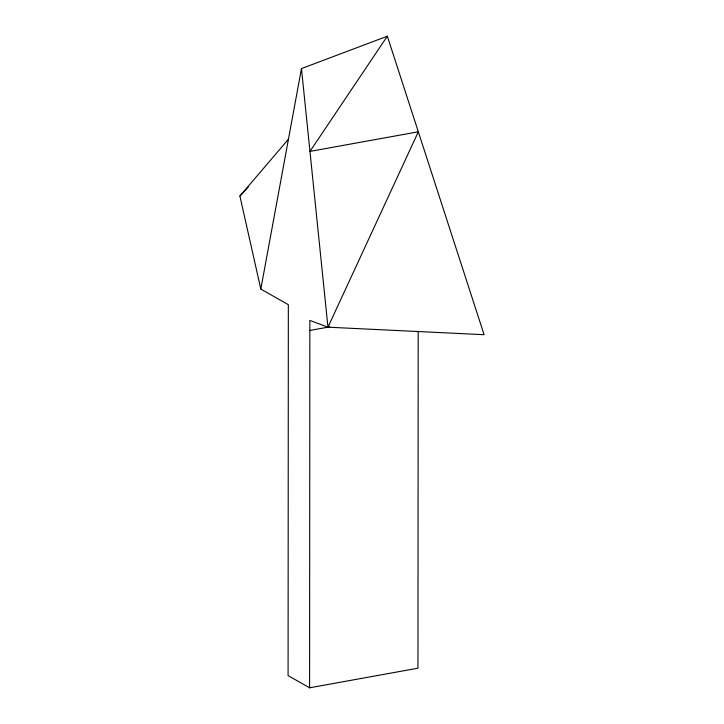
<?xml version="1.0" encoding="UTF-8"?>
<svg xmlns="http://www.w3.org/2000/svg" width="724" height="724" viewBox="0 0 724 724"><rect width="100%" height="100%" fill="white"/><g stroke="black" fill="none" stroke-linecap="round" stroke-linejoin="round"><path stroke-width="1.09" d="M309.591 687.8L309.845 320.415L327.963 327.194L484.094 334.705L387.34 36.2L301.474 68.581L260.812 289.066L288.342 304.695L288.089 675.592L309.591 687.8L417.965 668.198L418.191 331.194M387.34 36.2L309.953 151.407L418.327 131.795L327.963 327.194L301.474 68.581M260.812 289.066L239.906 196.05L288.451 139.189M239.906 196.05L248.323 186.928M309.836 330.452L329.737 326.85"/></g></svg>
